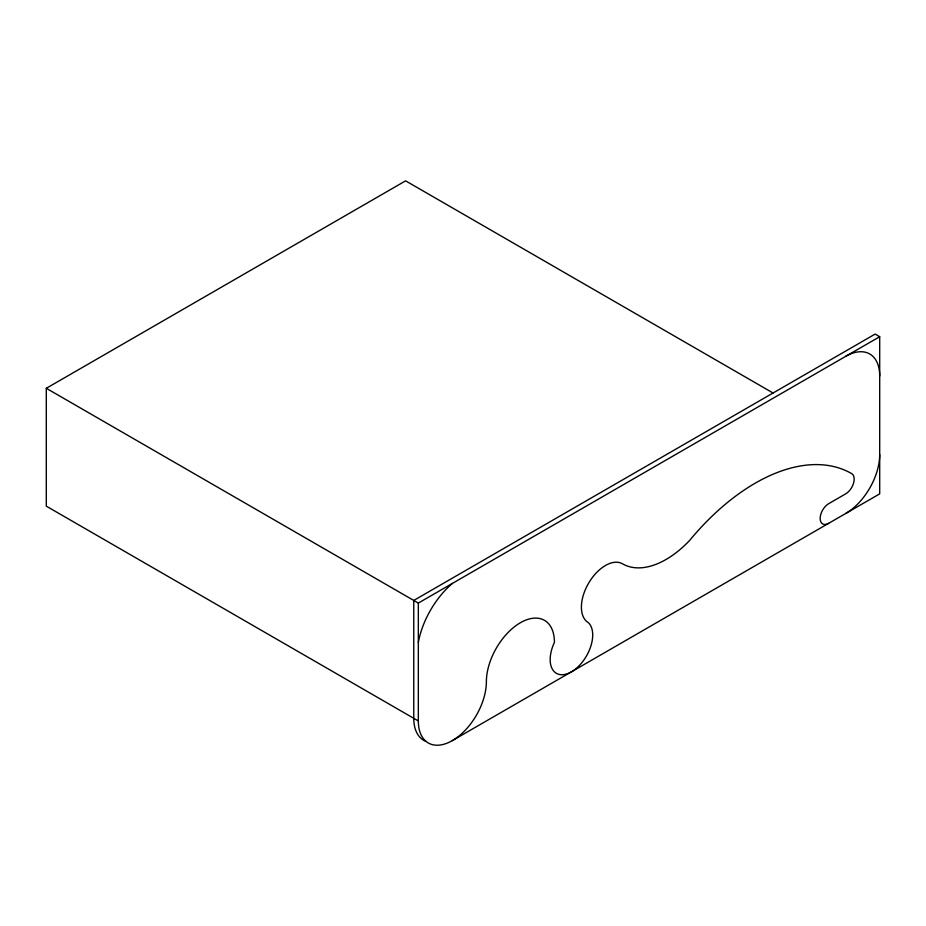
<?xml version="1.0" encoding="UTF-8"?>
<svg xmlns="http://www.w3.org/2000/svg" width="926" height="926" viewBox="0 0 926 926"><rect width="100%" height="100%" fill="white"/><g stroke="black" fill="none" stroke-linecap="round" stroke-linejoin="round"><path stroke-width="1.39" d="M425.914 741.379A48.117 27.78 -60 0 1 413.76 718.31L413.76 600.442L875.128 334.078L879.7 336.717L879.7 493.859L452.363 740.592A48.117 27.78 -60 0 1 418.332 720.949L46.3 506.152L46.3 388.295L405.6 180.848L773.06 393.006M46.3 388.295L418.332 603.081L879.7 336.717M418.332 603.081L418.332 720.949M452.363 740.592A48.117 27.78 -60 0 0 486.381 681.652A48.117 27.78 -60 0 1 520.4 622.723A48.117 27.78 -60 0 1 554.431 642.366A30.072 17.363 -60 0 0 557.128 673.711A30.072 17.363 -60 0 0 585.753 657.182A30.072 17.363 -60 0 0 588.45 622.723A34.019 19.643 -60 0 1 588.45 583.438A34.019 19.643 -60 0 1 622.48 563.795A87.102 50.293 -60 0 0 689.604 540.46A192.978 111.421 -60 0 1 851.688 473.626A12.026 6.945 -60 0 1 853.529 483.268A12.026 6.945 -60 0 1 845.681 493.859L828.666 503.686A12.026 6.945 -60 0 0 820.158 518.421A12.026 6.945 -60 0 0 828.666 523.329M879.7 454.573A48.117 27.78 -60 0 1 845.681 513.513M418.332 642.366A64.959 37.503 -60 0 1 452.363 583.438M845.681 356.36A48.117 27.78 -60 0 1 879.7 376.002"/></g></svg>
